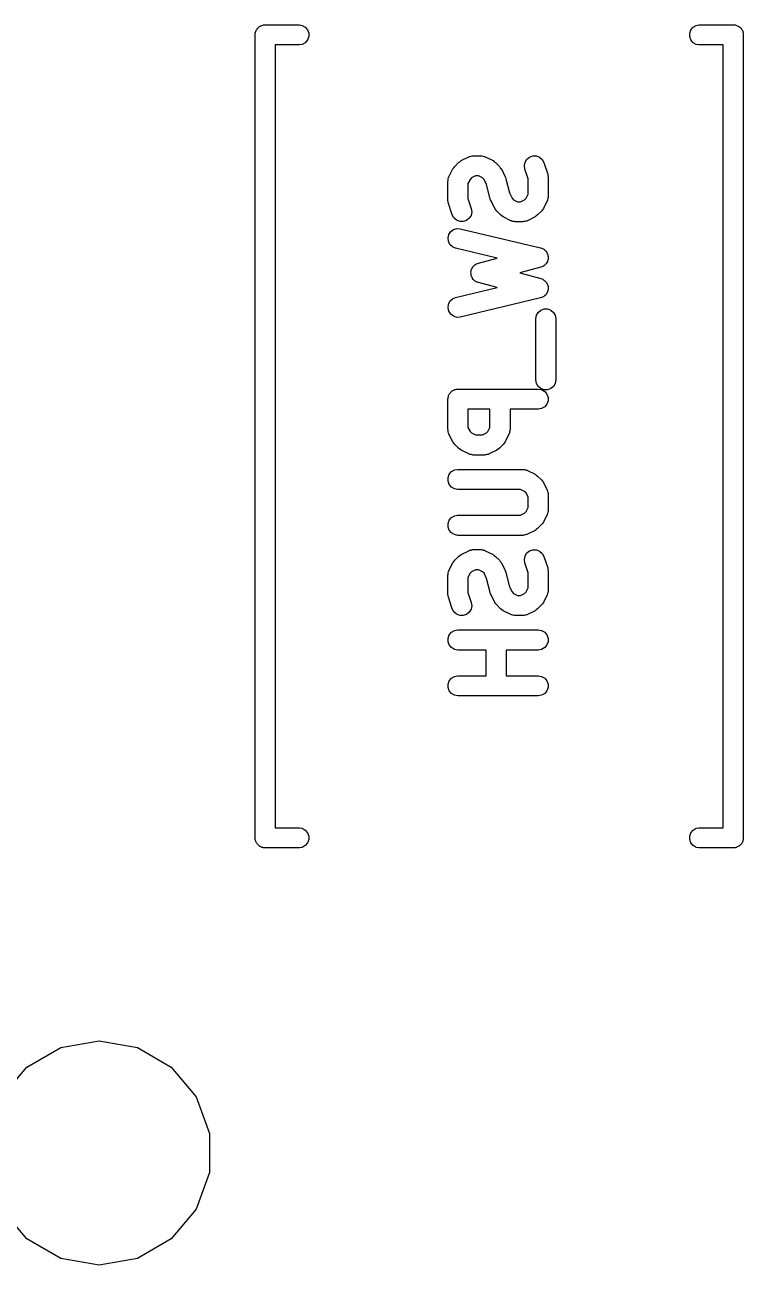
# Model space of a CAD drawing. Extents: x 243 to 312, y -176.3 to -102.
# Drawn here: x 253.44 to 258.82, y -113.87 to -104.6 of the extents above; entities that cross this region are included whole.
import ezdxf

# ---------------------------------------------------------------- set-up
doc = ezdxf.new("R2010")
doc.units = 0
doc.header["$MEASUREMENT"] = 0
doc.layers.add('BLACK', color=7, linetype='CONTINUOUS')

msp = doc.modelspace()

# ---------------------------------------------------------------- linework, layer by layer
at = {"layer": 'BLACK', "linetype": 'CONTINUOUS'}
for p, q in [((255.172, -104.648), (255.175, -104.642)), ((255.175, -104.642), (255.177, -104.636)), ((255.177, -104.636), (255.182, -104.631)), ((255.182, -104.631), (255.185, -104.625)), ((255.185, -104.625), (255.19, -104.621)), ((255.19, -104.621), (255.194, -104.616)), ((255.194, -104.616), (255.2, -104.612)), ((255.2, -104.612), (255.205, -104.608)), ((255.205, -104.608), (255.211, -104.606)), ((255.211, -104.606), (255.217, -104.603)), ((255.217, -104.603), (255.224, -104.601)), ((255.224, -104.601), (255.23, -104.599)), ((255.23, -104.599), (255.237, -104.599)), ((255.237, -104.599), (255.237, -104.599)), ((255.237, -104.599), (255.5, -104.599)), ((255.5, -104.599), (255.519, -104.603)), ((255.519, -104.603), (255.542, -104.616)), ((255.542, -104.616), (255.559, -104.636)), ((255.559, -104.636), (255.568, -104.661)), ((258.418, -104.661), (258.427, -104.636)), ((258.427, -104.636), (258.444, -104.616)), ((258.444, -104.616), (258.467, -104.603)), ((258.467, -104.603), (258.487, -104.599)), ((258.487, -104.599), (258.75, -104.599)), ((258.75, -104.599), (258.757, -104.599)), ((258.75, -104.599), (258.75, -104.599)), ((258.757, -104.599), (258.763, -104.601)), ((258.763, -104.601), (258.769, -104.603)), ((258.769, -104.603), (258.775, -104.606)), ((258.775, -104.606), (258.781, -104.608)), ((258.781, -104.608), (258.786, -104.612)), ((258.786, -104.612), (258.792, -104.616)), ((258.792, -104.616), (258.797, -104.621)), ((258.797, -104.621), (258.802, -104.625)), ((258.802, -104.625), (258.805, -104.631)), ((258.805, -104.631), (258.809, -104.636)), ((258.809, -104.636), (258.812, -104.642)), ((258.812, -104.642), (258.815, -104.648)), ((255.168, -104.661), (255.171, -104.655)), ((255.168, -104.668), (255.168, -104.661)), ((255.168, -110.661), (255.168, -104.668)), ((255.168, -104.668), (255.168, -104.668)), ((255.171, -104.655), (255.172, -104.648)), ((255.542, -104.733), (255.519, -104.746)), ((255.559, -104.712), (255.542, -104.733)), ((255.568, -104.687), (255.559, -104.712)), ((255.568, -104.661), (255.568, -104.687)), ((258.418, -104.687), (258.418, -104.661)), ((258.427, -104.712), (258.418, -104.687)), ((258.444, -104.733), (258.427, -104.712)), ((258.467, -104.746), (258.444, -104.733)), ((258.815, -104.648), (258.816, -104.655)), ((258.816, -104.655), (258.818, -104.661)), ((258.818, -104.661), (258.818, -104.668)), ((258.818, -104.668), (258.818, -104.668)), ((258.818, -104.668), (258.818, -110.681)), ((255.5, -104.749), (255.318, -104.749)), ((255.318, -104.749), (255.318, -110.599)), ((255.519, -104.746), (255.5, -104.749)), ((258.487, -104.749), (258.467, -104.746)), ((258.668, -104.749), (258.487, -104.749)), ((258.668, -110.599), (258.668, -104.749)), ((256.653, -105.667), (256.66, -105.657)), ((256.66, -105.657), (256.689, -105.628)), ((256.689, -105.628), (256.698, -105.622)), ((256.698, -105.622), (256.708, -105.614)), ((256.708, -105.614), (256.765, -105.586)), ((256.765, -105.586), (256.769, -105.585)), ((256.769, -105.585), (256.773, -105.582)), ((256.773, -105.582), (256.782, -105.581)), ((256.782, -105.581), (256.79, -105.578)), ((256.79, -105.578), (256.794, -105.579)), ((256.794, -105.579), (256.799, -105.578)), ((256.799, -105.578), (256.856, -105.578)), ((256.856, -105.578), (256.86, -105.579)), ((256.86, -105.579), (256.864, -105.578)), ((256.864, -105.578), (256.873, -105.581)), ((256.873, -105.581), (256.882, -105.582)), ((256.882, -105.582), (256.885, -105.585)), ((256.885, -105.585), (256.889, -105.586)), ((256.889, -105.586), (256.947, -105.614)), ((256.947, -105.614), (256.956, -105.622)), ((256.956, -105.622), (256.966, -105.628)), ((256.966, -105.628), (256.995, -105.657)), ((256.995, -105.657), (257.001, -105.667)), ((257.181, -105.651), (257.186, -105.625)), ((257.185, -105.677), (257.181, -105.651)), ((257.186, -105.625), (257.2, -105.603)), ((257.2, -105.603), (257.22, -105.587)), ((257.22, -105.587), (257.245, -105.579)), ((257.245, -105.579), (257.271, -105.579)), ((257.271, -105.579), (257.295, -105.589)), ((257.295, -105.589), (257.315, -105.606)), ((257.315, -105.606), (257.327, -105.629)), ((257.327, -105.629), (257.356, -105.715)), ((256.61, -105.759), (256.612, -105.75)), ((256.61, -105.763), (256.61, -105.759)), ((256.612, -105.75), (256.614, -105.741)), ((256.614, -105.741), (256.616, -105.738)), ((256.616, -105.738), (256.617, -105.734)), ((256.617, -105.734), (256.646, -105.676)), ((256.646, -105.676), (256.653, -105.667)), ((256.775, -105.754), (256.759, -105.785)), ((256.786, -105.743), (256.775, -105.754)), ((256.816, -105.728), (256.786, -105.743)), ((256.838, -105.728), (256.816, -105.728)), ((256.869, -105.743), (256.838, -105.728)), ((256.88, -105.754), (256.869, -105.743)), ((256.899, -105.793), (256.88, -105.754)), ((257.001, -105.667), (257.009, -105.676)), ((257.009, -105.676), (257.037, -105.734)), ((257.037, -105.734), (257.04, -105.741)), ((257.04, -105.741), (257.043, -105.749)), ((257.043, -105.749), (257.069, -105.855)), ((257.209, -105.751), (257.185, -105.677)), ((257.209, -105.864), (257.209, -105.751)), ((257.356, -105.715), (257.357, -105.727)), ((257.357, -105.727), (257.359, -105.739)), ((257.359, -105.739), (257.359, -105.881)), ((256.609, -105.767), (256.61, -105.763)), ((256.609, -105.91), (256.609, -105.767)), ((256.759, -105.785), (256.759, -105.898)), ((256.926, -105.9), (256.899, -105.793)), ((256.612, -105.922), (256.609, -105.91)), ((256.613, -105.934), (256.612, -105.922)), ((256.642, -106.019), (256.613, -105.934)), ((256.759, -105.898), (256.784, -105.972)), ((256.929, -105.907), (256.926, -105.9)), ((256.932, -105.915), (256.929, -105.907)), ((256.96, -105.972), (256.932, -105.915)), ((257.069, -105.855), (257.089, -105.894)), ((257.089, -105.894), (257.1, -105.906)), ((257.1, -105.906), (257.131, -105.921)), ((257.131, -105.921), (257.152, -105.921)), ((257.152, -105.921), (257.183, -105.906)), ((257.183, -105.906), (257.194, -105.894)), ((257.194, -105.894), (257.209, -105.864)), ((257.352, -105.915), (257.323, -105.972)), ((257.353, -105.911), (257.352, -105.915)), ((257.355, -105.907), (257.353, -105.911)), ((257.356, -105.898), (257.355, -105.907)), ((257.359, -105.89), (257.356, -105.898)), ((257.359, -105.881), (257.359, -105.886)), ((257.359, -105.886), (257.359, -105.89)), ((256.654, -106.042), (256.642, -106.019)), ((256.783, -106.023), (256.769, -106.045)), ((256.788, -105.998), (256.783, -106.023)), ((256.784, -105.972), (256.788, -105.998)), ((256.967, -105.982), (256.96, -105.972)), ((256.974, -105.992), (256.967, -105.982)), ((257.003, -106.02), (256.974, -105.992)), ((257.013, -106.027), (257.003, -106.02)), ((257.022, -106.034), (257.013, -106.027)), ((257.079, -106.063), (257.022, -106.034)), ((257.261, -106.034), (257.204, -106.063)), ((257.27, -106.027), (257.261, -106.034)), ((257.28, -106.02), (257.27, -106.027)), ((257.309, -105.992), (257.28, -106.02)), ((257.316, -105.982), (257.309, -105.992)), ((257.323, -105.972), (257.316, -105.982)), ((256.63, -106.144), (256.651, -106.129)), ((256.651, -106.129), (256.676, -106.121)), ((256.674, -106.06), (256.654, -106.042)), ((256.698, -106.069), (256.674, -106.06)), ((256.676, -106.121), (256.702, -106.123)), ((256.724, -106.07), (256.698, -106.069)), ((256.702, -106.123), (257.302, -106.266)), ((256.749, -106.062), (256.724, -106.07)), ((256.769, -106.045), (256.749, -106.062)), ((257.084, -106.064), (257.079, -106.063)), ((257.087, -106.066), (257.084, -106.064)), ((257.096, -106.068), (257.087, -106.066)), ((257.104, -106.07), (257.096, -106.068)), ((257.109, -106.07), (257.104, -106.07)), ((257.113, -106.071), (257.109, -106.07)), ((257.17, -106.071), (257.113, -106.071)), ((257.174, -106.07), (257.17, -106.071)), ((257.179, -106.07), (257.174, -106.07)), ((257.187, -106.068), (257.179, -106.07)), ((257.196, -106.066), (257.187, -106.068)), ((257.2, -106.064), (257.196, -106.066)), ((257.204, -106.063), (257.2, -106.064)), ((256.61, -106.191), (256.616, -106.166)), ((256.613, -106.217), (256.61, -106.191)), ((256.624, -106.24), (256.613, -106.217)), ((256.616, -106.166), (256.63, -106.144)), ((256.643, -106.258), (256.624, -106.24)), ((256.667, -106.269), (256.643, -106.258)), ((256.978, -106.343), (256.667, -106.269)), ((257.302, -106.266), (257.309, -106.269)), ((257.309, -106.269), (257.316, -106.271)), ((257.316, -106.271), (257.321, -106.274)), ((257.321, -106.274), (257.326, -106.276)), ((257.326, -106.276), (257.331, -106.281)), ((257.331, -106.281), (257.338, -106.286)), ((257.338, -106.286), (257.341, -106.29)), ((257.341, -106.29), (257.345, -106.294)), ((257.345, -106.294), (257.348, -106.301)), ((257.348, -106.301), (257.352, -106.307)), ((257.352, -106.307), (257.354, -106.312)), ((257.354, -106.312), (257.356, -106.317)), ((256.794, -106.41), (256.799, -106.405)), ((256.799, -106.405), (256.803, -106.4)), ((256.803, -106.4), (256.808, -106.396)), ((256.808, -106.396), (256.813, -106.391)), ((256.813, -106.391), (256.819, -106.389)), ((256.819, -106.389), (256.824, -106.385)), ((256.824, -106.385), (256.83, -106.383)), ((256.83, -106.383), (256.837, -106.38)), ((256.837, -106.38), (256.978, -106.343)), ((257.311, -106.408), (257.304, -106.411)), ((257.318, -106.406), (257.311, -106.408)), ((257.322, -106.402), (257.318, -106.406)), ((257.327, -106.4), (257.322, -106.402)), ((257.333, -106.395), (257.327, -106.4)), ((257.339, -106.39), (257.333, -106.395)), ((257.342, -106.386), (257.339, -106.39)), ((257.346, -106.382), (257.342, -106.386)), ((257.349, -106.375), (257.346, -106.382)), ((257.353, -106.368), (257.349, -106.375)), ((257.355, -106.363), (257.353, -106.368)), ((257.357, -106.358), (257.355, -106.363)), ((257.356, -106.317), (257.357, -106.325)), ((257.357, -106.325), (257.359, -106.332)), ((257.358, -106.35), (257.357, -106.358)), ((257.359, -106.343), (257.358, -106.35)), ((257.359, -106.332), (257.359, -106.338)), ((257.359, -106.338), (257.359, -106.343)), ((256.781, -106.446), (256.783, -106.44)), ((256.782, -106.453), (256.781, -106.446)), ((256.781, -106.459), (256.782, -106.453)), ((256.783, -106.466), (256.781, -106.459)), ((256.783, -106.433), (256.786, -106.427)), ((256.783, -106.44), (256.783, -106.433)), ((256.783, -106.472), (256.783, -106.466)), ((256.786, -106.478), (256.783, -106.472)), ((256.786, -106.427), (256.788, -106.421)), ((256.788, -106.484), (256.786, -106.478)), ((256.788, -106.421), (256.792, -106.416)), ((256.792, -106.49), (256.788, -106.484)), ((256.792, -106.416), (256.794, -106.41)), ((256.794, -106.496), (256.792, -106.49)), ((256.799, -106.501), (256.794, -106.496)), ((257.304, -106.411), (257.147, -106.453)), ((257.147, -106.453), (257.304, -106.495)), ((257.304, -106.495), (257.311, -106.498)), ((257.311, -106.498), (257.318, -106.5)), ((257.318, -106.5), (257.322, -106.503)), ((256.667, -106.637), (256.978, -106.563)), ((256.803, -106.506), (256.799, -106.501)), ((256.808, -106.51), (256.803, -106.506)), ((256.813, -106.514), (256.808, -106.51)), ((256.819, -106.517), (256.813, -106.514)), ((256.824, -106.521), (256.819, -106.517)), ((256.83, -106.523), (256.824, -106.521)), ((256.837, -106.525), (256.83, -106.523)), ((256.978, -106.563), (256.837, -106.525)), ((257.322, -106.503), (257.327, -106.506)), ((257.327, -106.506), (257.333, -106.511)), ((257.333, -106.511), (257.339, -106.516)), ((257.339, -106.516), (257.342, -106.52)), ((257.342, -106.52), (257.346, -106.524)), ((257.346, -106.524), (257.349, -106.531)), ((257.349, -106.531), (257.353, -106.537)), ((257.354, -106.593), (257.352, -106.599)), ((257.353, -106.537), (257.355, -106.543)), ((257.356, -106.589), (257.354, -106.593)), ((257.355, -106.543), (257.357, -106.548)), ((257.357, -106.581), (257.356, -106.589)), ((257.357, -106.548), (257.358, -106.555)), ((257.359, -106.574), (257.357, -106.581)), ((257.358, -106.555), (257.359, -106.563)), ((257.359, -106.563), (257.359, -106.568)), ((257.359, -106.568), (257.359, -106.574)), ((256.613, -106.689), (256.624, -106.665)), ((256.624, -106.665), (256.643, -106.647)), ((256.643, -106.647), (256.667, -106.637)), ((257.302, -106.64), (256.702, -106.783)), ((257.309, -106.637), (257.302, -106.64)), ((257.316, -106.635), (257.309, -106.637)), ((257.321, -106.632), (257.316, -106.635)), ((257.326, -106.63), (257.321, -106.632)), ((257.331, -106.625), (257.326, -106.63)), ((257.338, -106.62), (257.331, -106.625)), ((257.341, -106.616), (257.338, -106.62)), ((257.345, -106.612), (257.341, -106.616)), ((257.348, -106.605), (257.345, -106.612)), ((257.352, -106.599), (257.348, -106.605)), ((256.61, -106.714), (256.613, -106.689)), ((256.616, -106.74), (256.61, -106.714)), ((256.63, -106.762), (256.616, -106.74)), ((256.651, -106.777), (256.63, -106.762)), ((256.676, -106.785), (256.651, -106.777)), ((257.267, -106.796), (257.271, -106.77)), ((257.271, -106.77), (257.284, -106.748)), ((257.284, -106.748), (257.304, -106.731)), ((257.304, -106.731), (257.329, -106.722)), ((257.329, -106.722), (257.355, -106.722)), ((257.355, -106.722), (257.379, -106.731)), ((257.379, -106.731), (257.399, -106.748)), ((257.399, -106.748), (257.412, -106.77)), ((257.412, -106.77), (257.417, -106.796)), ((256.702, -106.783), (256.676, -106.785)), ((257.267, -107.253), (257.267, -106.796)), ((257.417, -106.796), (257.417, -107.253)), ((256.636, -107.338), (256.642, -107.335)), ((256.642, -107.335), (256.647, -107.331)), ((256.647, -107.331), (256.653, -107.329)), ((256.653, -107.329), (256.659, -107.325)), ((256.659, -107.325), (256.665, -107.324)), ((256.665, -107.324), (256.671, -107.322)), ((256.671, -107.322), (256.678, -107.322)), ((256.678, -107.322), (256.684, -107.321)), ((256.684, -107.321), (257.284, -107.321)), ((257.271, -107.279), (257.267, -107.253)), ((257.284, -107.301), (257.271, -107.279)), ((257.304, -107.318), (257.284, -107.301)), ((257.284, -107.321), (257.31, -107.325)), ((257.329, -107.327), (257.304, -107.318)), ((257.31, -107.325), (257.333, -107.338)), ((257.355, -107.327), (257.329, -107.327)), ((257.379, -107.318), (257.355, -107.327)), ((257.399, -107.301), (257.379, -107.318)), ((257.412, -107.279), (257.399, -107.301)), ((257.417, -107.253), (257.412, -107.279)), ((256.609, -107.396), (256.611, -107.389)), ((256.609, -107.624), (256.609, -107.396)), ((256.611, -107.383), (256.613, -107.377)), ((256.611, -107.389), (256.611, -107.383)), ((256.613, -107.377), (256.614, -107.37)), ((256.614, -107.37), (256.617, -107.364)), ((256.617, -107.364), (256.619, -107.358)), ((256.619, -107.358), (256.624, -107.353)), ((256.624, -107.353), (256.627, -107.348)), ((256.627, -107.348), (256.632, -107.343)), ((256.632, -107.343), (256.636, -107.338)), ((257.333, -107.338), (257.349, -107.358)), ((257.349, -107.358), (257.358, -107.383)), ((257.358, -107.409), (257.349, -107.433)), ((257.358, -107.383), (257.358, -107.409)), ((256.759, -107.471), (256.759, -107.607)), ((256.924, -107.471), (256.759, -107.471)), ((256.924, -107.607), (256.924, -107.471)), ((257.284, -107.471), (257.074, -107.471)), ((257.074, -107.471), (257.074, -107.624)), ((257.31, -107.466), (257.284, -107.471)), ((257.333, -107.453), (257.31, -107.466)), ((257.349, -107.433), (257.333, -107.453)), ((256.759, -107.607), (256.775, -107.637)), ((256.909, -107.637), (256.924, -107.607)), ((256.61, -107.629), (256.609, -107.624)), ((256.61, -107.633), (256.61, -107.629)), ((256.612, -107.641), (256.61, -107.633)), ((256.614, -107.65), (256.612, -107.641)), ((256.616, -107.654), (256.614, -107.65)), ((256.617, -107.658), (256.616, -107.654)), ((256.646, -107.715), (256.617, -107.658)), ((256.775, -107.637), (256.786, -107.648)), ((256.786, -107.648), (256.816, -107.664)), ((256.816, -107.664), (256.867, -107.664)), ((256.867, -107.664), (256.897, -107.648)), ((256.897, -107.648), (256.909, -107.637)), ((257.066, -107.658), (257.037, -107.715)), ((257.067, -107.654), (257.066, -107.658)), ((257.069, -107.65), (257.067, -107.654)), ((257.071, -107.641), (257.069, -107.65)), ((257.073, -107.633), (257.071, -107.641)), ((257.074, -107.624), (257.073, -107.629)), ((257.073, -107.629), (257.073, -107.633)), ((256.653, -107.725), (256.646, -107.715)), ((256.66, -107.734), (256.653, -107.725)), ((256.689, -107.763), (256.66, -107.734)), ((256.698, -107.77), (256.689, -107.763)), ((256.708, -107.777), (256.698, -107.77)), ((256.765, -107.806), (256.708, -107.777)), ((256.975, -107.777), (256.918, -107.806)), ((256.985, -107.77), (256.975, -107.777)), ((256.995, -107.763), (256.985, -107.77)), ((257.023, -107.734), (256.995, -107.763)), ((257.03, -107.725), (257.023, -107.734)), ((257.037, -107.715), (257.03, -107.725)), ((256.769, -107.807), (256.765, -107.806)), ((256.773, -107.809), (256.769, -107.807)), ((256.782, -107.811), (256.773, -107.809)), ((256.79, -107.813), (256.782, -107.811)), ((256.794, -107.813), (256.79, -107.813)), ((256.799, -107.814), (256.794, -107.813)), ((256.884, -107.814), (256.799, -107.814)), ((256.889, -107.813), (256.884, -107.814)), ((256.893, -107.813), (256.889, -107.813)), ((256.901, -107.811), (256.893, -107.813)), ((256.91, -107.809), (256.901, -107.811)), ((256.914, -107.807), (256.91, -107.809)), ((256.918, -107.806), (256.914, -107.807)), ((256.611, -107.983), (256.619, -107.958)), ((256.611, -108.009), (256.611, -107.983)), ((256.619, -107.958), (256.636, -107.938)), ((256.636, -107.938), (256.659, -107.925)), ((256.659, -107.925), (256.684, -107.921)), ((256.684, -107.921), (257.17, -107.921)), ((257.17, -107.921), (257.174, -107.921)), ((257.174, -107.921), (257.179, -107.921)), ((257.179, -107.921), (257.187, -107.924)), ((257.187, -107.924), (257.196, -107.925)), ((257.196, -107.925), (257.2, -107.927)), ((257.2, -107.927), (257.204, -107.929)), ((257.204, -107.929), (257.261, -107.957)), ((257.261, -107.957), (257.27, -107.964)), ((257.27, -107.964), (257.28, -107.971)), ((257.28, -107.971), (257.309, -108)), ((256.619, -108.033), (256.611, -108.009)), ((256.636, -108.053), (256.619, -108.033)), ((256.659, -108.066), (256.636, -108.053)), ((256.684, -108.071), (256.659, -108.066)), ((257.152, -108.071), (256.684, -108.071)), ((257.183, -108.086), (257.152, -108.071)), ((257.309, -108), (257.316, -108.01)), ((257.316, -108.01), (257.323, -108.019)), ((257.323, -108.019), (257.352, -108.076)), ((257.352, -108.076), (257.353, -108.081)), ((257.194, -108.097), (257.183, -108.086)), ((257.209, -108.128), (257.194, -108.097)), ((257.209, -108.207), (257.209, -108.128)), ((257.353, -108.081), (257.355, -108.084)), ((257.355, -108.084), (257.356, -108.093)), ((257.356, -108.093), (257.359, -108.101)), ((257.359, -108.101), (257.359, -108.106)), ((257.359, -108.106), (257.359, -108.11)), ((257.359, -108.11), (257.359, -108.224)), ((257.152, -108.264), (257.183, -108.248)), ((257.183, -108.248), (257.194, -108.237)), ((257.194, -108.237), (257.209, -108.207)), ((257.352, -108.258), (257.323, -108.315)), ((257.353, -108.254), (257.352, -108.258)), ((257.355, -108.25), (257.353, -108.254)), ((257.356, -108.241), (257.355, -108.25)), ((257.359, -108.233), (257.356, -108.241)), ((257.359, -108.224), (257.359, -108.229)), ((257.359, -108.229), (257.359, -108.233)), ((256.611, -108.326), (256.619, -108.301)), ((256.611, -108.352), (256.611, -108.326)), ((256.619, -108.376), (256.611, -108.352)), ((256.619, -108.301), (256.636, -108.281)), ((256.636, -108.281), (256.659, -108.268)), ((256.659, -108.268), (256.684, -108.264)), ((256.684, -108.264), (257.152, -108.264)), ((257.309, -108.334), (257.28, -108.363)), ((257.316, -108.325), (257.309, -108.334)), ((257.323, -108.315), (257.316, -108.325)), ((256.636, -108.396), (256.619, -108.376)), ((256.659, -108.409), (256.636, -108.396)), ((256.684, -108.414), (256.659, -108.409)), ((257.17, -108.414), (256.684, -108.414)), ((257.174, -108.413), (257.17, -108.414)), ((257.179, -108.413), (257.174, -108.413)), ((257.187, -108.411), (257.179, -108.413)), ((257.196, -108.409), (257.187, -108.411)), ((257.2, -108.407), (257.196, -108.409)), ((257.204, -108.406), (257.2, -108.407)), ((257.261, -108.377), (257.204, -108.406)), ((257.27, -108.37), (257.261, -108.377)), ((257.28, -108.363), (257.27, -108.37)), ((256.708, -108.557), (256.765, -108.529)), ((256.765, -108.529), (256.769, -108.527)), ((256.769, -108.527), (256.773, -108.525)), ((256.773, -108.525), (256.782, -108.524)), ((256.782, -108.524), (256.79, -108.521)), ((256.79, -108.521), (256.794, -108.521)), ((256.794, -108.521), (256.799, -108.521)), ((256.799, -108.521), (256.856, -108.521)), ((256.856, -108.521), (256.86, -108.521)), ((256.86, -108.521), (256.864, -108.521)), ((256.864, -108.521), (256.873, -108.524)), ((256.873, -108.524), (256.882, -108.525)), ((256.882, -108.525), (256.885, -108.527)), ((256.885, -108.527), (256.889, -108.529)), ((256.889, -108.529), (256.947, -108.557)), ((257.2, -108.546), (257.22, -108.53)), ((257.22, -108.53), (257.245, -108.522)), ((257.245, -108.522), (257.271, -108.522)), ((257.271, -108.522), (257.295, -108.532)), ((257.295, -108.532), (257.315, -108.549)), ((256.617, -108.676), (256.646, -108.619)), ((256.646, -108.619), (256.653, -108.61)), ((256.653, -108.61), (256.66, -108.6)), ((256.66, -108.6), (256.689, -108.571)), ((256.689, -108.571), (256.698, -108.564)), ((256.698, -108.564), (256.708, -108.557)), ((256.947, -108.557), (256.956, -108.564)), ((256.956, -108.564), (256.966, -108.571)), ((256.966, -108.571), (256.995, -108.6)), ((256.995, -108.6), (257.001, -108.61)), ((257.001, -108.61), (257.009, -108.619)), ((257.009, -108.619), (257.037, -108.676)), ((257.181, -108.594), (257.186, -108.568)), ((257.185, -108.619), (257.181, -108.594)), ((257.209, -108.694), (257.185, -108.619)), ((257.186, -108.568), (257.2, -108.546)), ((257.315, -108.549), (257.327, -108.572)), ((257.327, -108.572), (257.356, -108.658)), ((256.609, -108.71), (256.61, -108.706)), ((256.609, -108.853), (256.609, -108.71)), ((256.61, -108.701), (256.612, -108.693)), ((256.61, -108.706), (256.61, -108.701)), ((256.612, -108.693), (256.614, -108.684)), ((256.614, -108.684), (256.616, -108.681)), ((256.616, -108.681), (256.617, -108.676)), ((256.775, -108.697), (256.759, -108.728)), ((256.786, -108.686), (256.775, -108.697)), ((256.816, -108.671), (256.786, -108.686)), ((256.838, -108.671), (256.816, -108.671)), ((256.869, -108.686), (256.838, -108.671)), ((256.88, -108.697), (256.869, -108.686)), ((256.899, -108.736), (256.88, -108.697)), ((257.037, -108.676), (257.04, -108.684)), ((257.04, -108.684), (257.043, -108.692)), ((257.043, -108.692), (257.069, -108.798)), ((257.209, -108.807), (257.209, -108.694)), ((257.356, -108.658), (257.357, -108.67)), ((257.357, -108.67), (257.359, -108.681)), ((257.359, -108.681), (257.359, -108.824)), ((256.759, -108.728), (256.759, -108.841)), ((256.926, -108.842), (256.899, -108.736)), ((257.069, -108.798), (257.089, -108.837)), ((257.194, -108.837), (257.209, -108.807)), ((256.612, -108.865), (256.609, -108.853)), ((256.613, -108.877), (256.612, -108.865)), ((256.642, -108.962), (256.613, -108.877)), ((256.759, -108.841), (256.784, -108.915)), ((256.929, -108.85), (256.926, -108.842)), ((256.932, -108.858), (256.929, -108.85)), ((256.96, -108.915), (256.932, -108.858)), ((257.089, -108.837), (257.1, -108.848)), ((257.1, -108.848), (257.131, -108.864)), ((257.131, -108.864), (257.152, -108.864)), ((257.152, -108.864), (257.183, -108.848)), ((257.183, -108.848), (257.194, -108.837)), ((257.352, -108.858), (257.323, -108.915)), ((257.353, -108.854), (257.352, -108.858)), ((257.355, -108.85), (257.353, -108.854)), ((257.356, -108.841), (257.355, -108.85)), ((257.359, -108.833), (257.356, -108.841)), ((257.359, -108.824), (257.359, -108.829)), ((257.359, -108.829), (257.359, -108.833)), ((256.654, -108.985), (256.642, -108.962)), ((256.674, -109.002), (256.654, -108.985)), ((256.698, -109.012), (256.674, -109.002)), ((256.769, -108.988), (256.749, -109.005)), ((256.783, -108.966), (256.769, -108.988)), ((256.788, -108.941), (256.783, -108.966)), ((256.784, -108.915), (256.788, -108.941)), ((256.967, -108.925), (256.96, -108.915)), ((256.974, -108.934), (256.967, -108.925)), ((257.003, -108.963), (256.974, -108.934)), ((257.013, -108.97), (257.003, -108.963)), ((257.022, -108.977), (257.013, -108.97)), ((257.079, -109.006), (257.022, -108.977)), ((257.261, -108.977), (257.204, -109.006)), ((257.27, -108.97), (257.261, -108.977)), ((257.28, -108.963), (257.27, -108.97)), ((257.309, -108.934), (257.28, -108.963)), ((257.316, -108.925), (257.309, -108.934)), ((257.323, -108.915), (257.316, -108.925)), ((256.724, -109.013), (256.698, -109.012)), ((256.749, -109.005), (256.724, -109.013)), ((257.084, -109.007), (257.079, -109.006)), ((257.087, -109.009), (257.084, -109.007)), ((257.096, -109.011), (257.087, -109.009)), ((257.104, -109.013), (257.096, -109.011)), ((257.109, -109.013), (257.104, -109.013)), ((257.113, -109.014), (257.109, -109.013)), ((257.17, -109.014), (257.113, -109.014)), ((257.174, -109.013), (257.17, -109.014)), ((257.179, -109.013), (257.174, -109.013)), ((257.187, -109.011), (257.179, -109.013)), ((257.196, -109.009), (257.187, -109.011)), ((257.2, -109.007), (257.196, -109.009)), ((257.204, -109.006), (257.2, -109.007)), ((256.611, -109.183), (256.619, -109.158)), ((256.611, -109.209), (256.611, -109.183)), ((256.619, -109.158), (256.636, -109.138)), ((256.636, -109.138), (256.659, -109.125)), ((256.659, -109.125), (256.684, -109.121)), ((256.684, -109.121), (257.284, -109.121)), ((257.284, -109.121), (257.31, -109.125)), ((257.31, -109.125), (257.333, -109.138)), ((257.333, -109.138), (257.349, -109.158)), ((257.349, -109.158), (257.358, -109.183)), ((257.358, -109.183), (257.358, -109.209)), ((256.619, -109.233), (256.611, -109.209)), ((256.636, -109.253), (256.619, -109.233)), ((256.659, -109.266), (256.636, -109.253)), ((256.684, -109.271), (256.659, -109.266)), ((256.895, -109.271), (256.684, -109.271)), ((256.895, -109.464), (256.895, -109.271)), ((257.284, -109.271), (257.045, -109.271)), ((257.045, -109.271), (257.045, -109.464)), ((257.31, -109.266), (257.284, -109.271)), ((257.333, -109.253), (257.31, -109.266)), ((257.349, -109.233), (257.333, -109.253)), ((257.358, -109.209), (257.349, -109.233)), ((256.659, -109.468), (256.684, -109.464)), ((256.684, -109.464), (256.895, -109.464)), ((257.045, -109.464), (257.284, -109.464)), ((257.284, -109.464), (257.31, -109.468)), ((256.611, -109.526), (256.619, -109.501)), ((256.611, -109.552), (256.611, -109.526)), ((256.619, -109.576), (256.611, -109.552)), ((256.619, -109.501), (256.636, -109.481)), ((256.636, -109.481), (256.659, -109.468)), ((257.31, -109.468), (257.333, -109.481)), ((257.333, -109.481), (257.349, -109.501)), ((257.349, -109.501), (257.358, -109.526)), ((257.358, -109.552), (257.349, -109.576)), ((257.358, -109.526), (257.358, -109.552)), ((256.636, -109.596), (256.619, -109.576)), ((256.659, -109.609), (256.636, -109.596)), ((256.684, -109.614), (256.659, -109.609)), ((257.284, -109.614), (256.684, -109.614)), ((257.31, -109.609), (257.284, -109.614)), ((257.333, -109.596), (257.31, -109.609)), ((257.349, -109.576), (257.333, -109.596)), ((255.168, -110.687), (255.168, -110.661)), ((255.318, -110.599), (255.5, -110.599)), ((255.5, -110.599), (255.519, -110.603)), ((255.519, -110.603), (255.542, -110.616)), ((255.542, -110.616), (255.559, -110.636)), ((255.559, -110.636), (255.568, -110.661)), ((255.568, -110.661), (255.568, -110.687)), ((258.418, -110.661), (258.427, -110.636)), ((258.418, -110.687), (258.418, -110.661)), ((258.427, -110.636), (258.444, -110.616)), ((258.444, -110.616), (258.467, -110.603)), ((258.467, -110.603), (258.487, -110.599)), ((258.487, -110.599), (258.668, -110.599)), ((255.171, -110.694), (255.168, -110.687)), ((255.172, -110.7), (255.171, -110.694)), ((255.175, -110.706), (255.172, -110.7)), ((255.177, -110.712), (255.175, -110.706)), ((255.182, -110.717), (255.177, -110.712)), ((255.185, -110.723), (255.182, -110.717)), ((255.19, -110.727), (255.185, -110.723)), ((255.194, -110.733), (255.19, -110.727)), ((255.2, -110.736), (255.194, -110.733)), ((255.205, -110.74), (255.2, -110.736)), ((255.211, -110.742), (255.205, -110.74)), ((255.217, -110.746), (255.211, -110.742)), ((255.224, -110.747), (255.217, -110.746)), ((255.23, -110.749), (255.224, -110.747)), ((255.237, -110.749), (255.23, -110.749)), ((255.5, -110.749), (255.237, -110.749)), ((255.237, -110.749), (255.237, -110.749)), ((255.519, -110.746), (255.5, -110.749)), ((255.542, -110.733), (255.519, -110.746)), ((255.559, -110.712), (255.542, -110.733)), ((255.568, -110.687), (255.559, -110.712)), ((258.427, -110.712), (258.418, -110.687)), ((258.444, -110.733), (258.427, -110.712)), ((258.467, -110.746), (258.444, -110.733)), ((258.487, -110.749), (258.467, -110.746)), ((258.75, -110.749), (258.487, -110.749)), ((258.757, -110.749), (258.75, -110.749)), ((258.75, -110.749), (258.75, -110.749)), ((258.763, -110.747), (258.757, -110.749)), ((258.769, -110.746), (258.763, -110.747)), ((258.775, -110.742), (258.769, -110.746)), ((258.781, -110.74), (258.775, -110.742)), ((258.786, -110.736), (258.781, -110.74)), ((258.792, -110.733), (258.786, -110.736)), ((258.797, -110.727), (258.792, -110.733)), ((258.802, -110.723), (258.797, -110.727)), ((258.805, -110.717), (258.802, -110.723)), ((258.809, -110.712), (258.805, -110.717)), ((258.812, -110.706), (258.809, -110.712)), ((258.815, -110.7), (258.812, -110.706)), ((258.816, -110.694), (258.815, -110.7)), ((258.818, -110.687), (258.816, -110.694)), ((258.818, -110.681), (258.818, -110.681)), ((258.818, -110.681), (258.818, -110.687)), ((253.461, -112.388), (253.713, -112.242)), ((253.713, -112.242), (254, -112.192)), ((254, -112.192), (254.287, -112.242)), ((254.287, -112.242), (254.539, -112.388)), ((253.274, -112.611), (253.461, -112.388)), ((254.539, -112.388), (254.726, -112.611)), ((254.726, -112.611), (254.825, -112.884)), ((254.825, -112.884), (254.825, -113.176)), ((254.825, -113.176), (254.726, -113.449)), ((253.461, -113.672), (253.274, -113.449)), ((254.726, -113.449), (254.539, -113.672)), ((253.713, -113.818), (253.461, -113.672)), ((254.539, -113.672), (254.287, -113.818)), ((254, -113.868), (253.713, -113.818)), ((254.287, -113.818), (254, -113.868))]:
    msp.add_line(p, q, dxfattribs=at)

doc.saveas('drawing.dxf')
